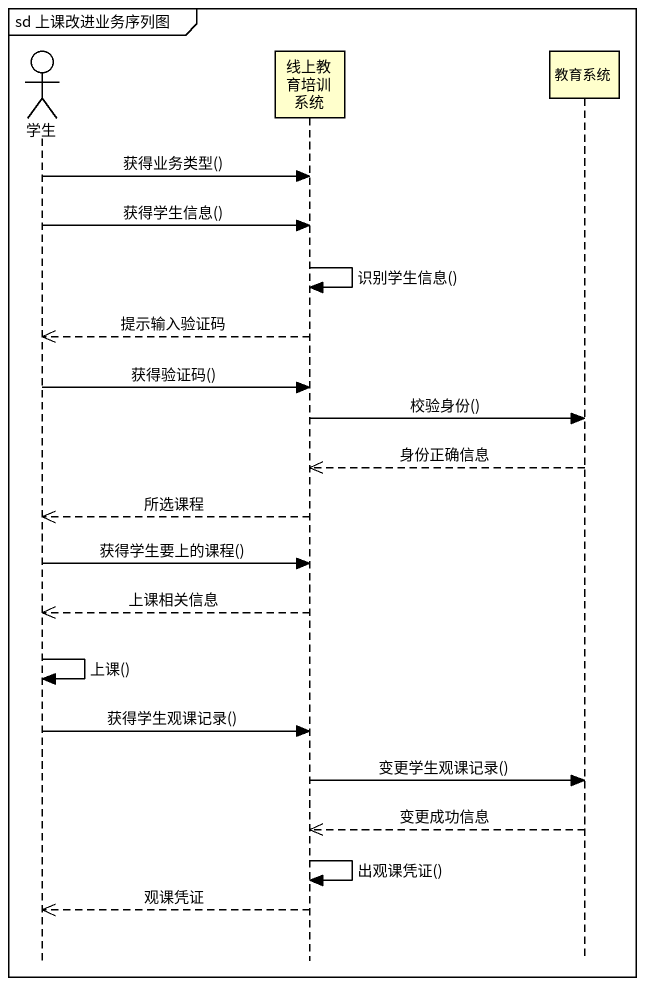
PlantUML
@startuml
mainframe sd 上课改进业务序列图
hide footbox
actor 学生
participant 线上教育培训系统
participant 教育系统

学生 -> 线上教育培训系统 : 获得业务类型()
学生 -> 线上教育培训系统 : 获得学生信息()
线上教育培训系统 -> 线上教育培训系统 : 识别学生信息()
线上教育培训系统 -->> 学生 : 提示输入验证码
学生 -> 线上教育培训系统 : 获得验证码()
线上教育培训系统 -> 教育系统 : 校验身份()
教育系统 -->> 线上教育培训系统 : 身份正确信息
线上教育培训系统 -->> 学生 : 所选课程
学生 -> 线上教育培训系统 : 获得学生要上的课程()
线上教育培训系统 -->> 学生 : 上课相关信息
学生 -> 学生 : 上课()
学生 -> 线上教育培训系统 : 获得学生观课记录()
线上教育培训系统 -> 教育系统 : 变更学生观课记录()
教育系统 -->> 线上教育培训系统 : 变更成功信息
线上教育培训系统 -> 线上教育培训系统 : 出观课凭证()
线上教育培训系统 -->> 学生 : 观课凭证
@enduml
